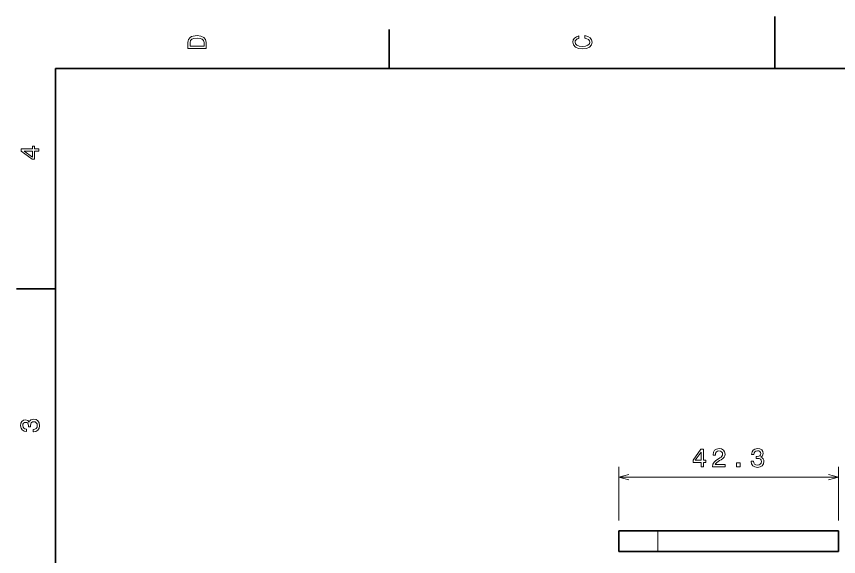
# Model space of a CAD drawing. Extents: x 0 to 297, y 0 to 210.
# Drawn here: x 2.5 to 160.8, y 106 to 210 of the extents above; entities that cross this region are included whole.
import ezdxf

# ---------------------------------------------------------------- set-up
doc = ezdxf.new("R2010")
doc.units = 0

msp = doc.modelspace()

# ---------------------------------------------------------------- linework, layer by layer
at = {"color": 7, "lineweight": 35, "ltscale": 0.25}
msp.add_line((148.5, 200), (148.5, 210), dxfattribs=at)
at = {"color": 7, "lineweight": 35, "ltscale": 0.1875}
for p, q in [((74.300003, 200), (74.300003, 207.5)), ((10, 157.5), (2.5, 157.5)), ((126.008789, 110.907379), (118.508789, 110.907379)), ((126.008789, 106.907379), (118.508789, 106.907379))]:
    msp.add_line(p, q, dxfattribs=at)
at = {"color": 7, "lineweight": 35}
for p, q in [((287, 200), (10, 200)), ((10, 200), (10, 10)), ((160.77771, 110.907379), (126.008789, 110.907379)), ((160.77771, 106.907379), (126.008789, 106.907379))]:
    msp.add_line(p, q, dxfattribs=at)
at = {"color": 7, "lineweight": 13, "ltscale": 0.257998}
for p, q in [((118.508789, 112.907379), (118.508789, 123.22731)), ((160.77771, 112.907379), (160.77771, 123.22731))]:
    msp.add_line(p, q, dxfattribs=at)
at = {"color": 7, "lineweight": 13}
msp.add_line((118.508789, 121.22731), (160.77771, 121.22731), dxfattribs=at)
at = {"color": 7, "lineweight": 35, "ltscale": 0.1}
for p, q in [((118.508789, 106.907379), (118.508789, 110.907379)), ((160.77771, 106.907379), (160.77771, 110.907379))]:
    msp.add_line(p, q, dxfattribs=at)
at = {"color": 7, "lineweight": 13, "ltscale": 0.1}
msp.add_line((126.008789, 106.907379), (126.008789, 110.907379), dxfattribs=at)
at = {"color": 7, "lineweight": 13}
for points in [[(35.533215, 204.994965), (35.533215, 203.829971), (39.033215, 203.829971), (39.033215, 204.994965), (38.922264, 205.544678), (38.584366, 205.953171), (38.034657, 206.205338), (37.283215, 206.296112), (36.516644, 206.215424), (36.21405, 206.114563), (35.971977, 205.973343), (35.644165, 205.56485), (35.563473, 205.297562)], [(35.951801, 204.959656), (36.027451, 205.342941), (36.259438, 205.605194), (36.672985, 205.761536), (37.283215, 205.811966), (37.873272, 205.756485), (38.286816, 205.600143), (38.533936, 205.332855), (38.614628, 204.959656), (38.614628, 204.298996), (35.951801, 204.298996)], [(111.93206, 205.817017), (112.35569, 205.716141), (112.658287, 205.549713), (112.844887, 205.317734), (112.905403, 205.045395), (112.814629, 204.71759), (112.54229, 204.460388), (112.098488, 204.28891), (111.483215, 204.233429), (110.872986, 204.28891), (110.424141, 204.455338), (110.151802, 204.71254), (110.055984, 205.045395), (110.106415, 205.287476), (110.247627, 205.494247), (110.474571, 205.655624), (110.787247, 205.766571), (110.787247, 206.245682), (110.308144, 206.094391), (109.94503, 205.832138), (109.718086, 205.474075), (109.637398, 205.045395), (109.763474, 204.510818), (110.116501, 204.10231), (110.696472, 203.840057), (111.483215, 203.749283), (112.269958, 203.840057), (112.84993, 204.10231), (113.208, 204.510818), (113.329041, 205.045395), (113.233215, 205.51442), (112.965927, 205.892654), (112.527161, 206.159943), (111.93206, 206.301163)], [(6.833213, 184.02739), (6.833213, 184.481277), (5.965778, 184.481277), (5.965778, 184.98056), (5.56232, 184.98056), (5.56232, 184.481277), (3.408862, 184.481277), (3.408862, 184.022339), (5.521974, 182.489197), (5.965778, 182.489197), (5.965778, 184.02739)], [(5.56232, 182.912827), (3.993876, 184.02739), (5.56232, 184.02739)], [(5.73379, 129.979111), (5.769093, 129.979111), (6.253242, 130.059799), (6.616354, 130.296829), (6.848343, 130.670029), (6.934078, 131.164276), (6.848343, 131.688766), (6.626441, 132.082138), (6.273415, 132.334305), (5.819525, 132.425079), (5.521974, 132.384735), (5.279899, 132.273788), (5.0933, 132.092224), (4.957133, 131.850143), (4.684798, 132.177963), (4.251081, 132.293961), (3.857709, 132.218307), (3.560158, 132.00145), (3.373559, 131.648422), (3.307997, 131.164276), (3.388689, 130.710388), (3.610591, 130.362396), (3.963617, 130.135452), (4.432637, 130.059799), (4.46794, 130.059799), (4.46794, 130.508652), (4.145173, 130.548996), (3.913184, 130.680115), (3.771974, 130.891937), (3.721542, 131.189484), (3.761888, 131.451736), (3.867795, 131.643372), (4.039265, 131.759369), (4.271254, 131.804764), (4.518372, 131.759369), (4.684798, 131.638336), (4.785663, 131.426514), (4.815922, 131.139053), (4.810879, 130.942368), (5.209294, 130.942368), (5.199208, 131.189484), (5.244596, 131.507217), (5.365634, 131.744247), (5.56232, 131.885452), (5.819525, 131.935883), (6.112032, 131.880417), (6.328891, 131.734161), (6.465058, 131.502167), (6.510447, 131.194534), (6.460014, 130.876801), (6.308718, 130.644821), (6.066643, 130.498566), (5.73379, 130.443085)], [(134.31665, 123.22731), (134.770508, 123.22731), (134.770508, 124.094742), (135.269775, 124.094742), (135.269775, 124.498199), (134.770508, 124.498199), (134.770508, 126.651657), (134.311646, 126.651657), (132.778442, 124.538544), (132.778442, 124.094742), (134.31665, 124.094742)], [(136.5448, 123.22731), (138.950439, 123.22731), (138.950439, 123.661026), (137.049072, 123.661026), (137.155029, 123.898056), (137.336548, 124.094742), (137.896362, 124.452812), (138.19397, 124.604111), (138.526733, 124.820969), (138.763794, 125.073128), (138.900024, 125.370682), (138.950439, 125.708572), (138.864624, 126.132202), (138.627686, 126.465057), (138.264526, 126.676872), (137.795532, 126.752525), (137.311401, 126.666786), (136.943237, 126.429756), (136.706177, 126.051514), (136.625488, 125.552231), (136.625488, 125.481628), (137.084473, 125.481628), (137.084473, 125.521973), (137.129761, 125.864914), (137.265991, 126.117073), (137.482788, 126.278458), (137.770264, 126.333939), (138.062744, 126.283501), (138.279663, 126.157425), (138.420898, 125.960739), (138.471313, 125.713615), (138.436035, 125.481628), (138.34021, 125.284943), (138.178833, 125.113472), (137.956909, 124.962173), (137.659302, 124.800797), (137.165161, 124.488113), (136.817139, 124.155258), (136.610352, 123.751801), (136.5448, 123.242432)], [(143.976563, 124.326729), (143.976563, 124.291428), (144.057251, 123.807281), (144.294312, 123.444168), (144.66748, 123.212173), (145.161743, 123.126442), (145.686279, 123.212173), (146.07959, 123.434082), (146.331787, 123.787109), (146.422607, 124.240997), (146.382202, 124.538544), (146.27124, 124.780624), (146.089722, 124.967224), (145.847656, 125.103386), (146.175415, 125.375717), (146.291504, 125.809441), (146.21582, 126.202812), (145.998901, 126.500359), (145.645874, 126.686958), (145.161743, 126.752525), (144.707886, 126.671829), (144.359863, 126.449928), (144.132935, 126.096901), (144.057251, 125.627884), (144.057251, 125.592583), (144.506104, 125.592583), (144.546509, 125.915344), (144.677612, 126.147339), (144.889404, 126.288544), (145.187012, 126.338974), (145.449219, 126.29863), (145.640869, 126.192726), (145.756836, 126.021255), (145.802246, 125.789268), (145.756836, 125.542145), (145.635864, 125.375717), (145.424072, 125.274857), (145.136597, 125.244598), (144.939819, 125.249641), (144.939819, 124.851227), (145.187012, 124.861313), (145.504761, 124.815926), (145.741699, 124.694885), (145.882935, 124.498199), (145.93335, 124.240997), (145.87793, 123.948486), (145.731689, 123.731628), (145.499634, 123.595459), (145.192017, 123.550072), (144.874268, 123.60051), (144.642334, 123.751801), (144.496094, 123.993881), (144.440552, 124.326729)], [(133.202026, 124.498199), (134.31665, 126.066643), (134.31665, 124.498199)], [(141.163452, 123.22731), (141.859375, 123.22731), (141.859375, 123.978745), (141.163452, 123.978745)]]:
    msp.add_lwpolyline(points, close=True, dxfattribs=at)
for points in [[(120.440674, 121.744942), (118.508789, 121.22731), (120.440674, 120.709671)], [(158.845947, 120.709671), (160.77771, 121.22731), (158.845947, 121.744942)]]:
    msp.add_lwpolyline(points, dxfattribs=at)

doc.saveas('drawing.dxf')
